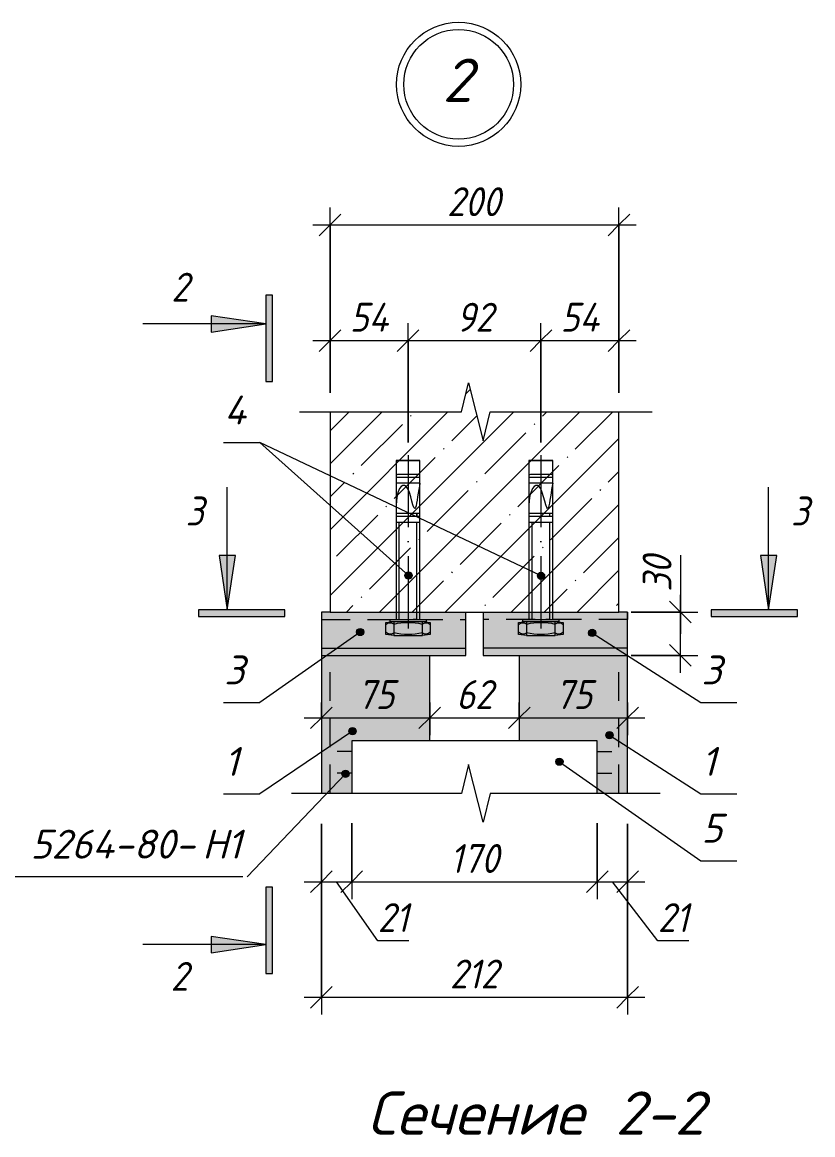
# Model space of a CAD drawing. Header units: millimetres. Extents: x -508 to 38670, y -99 to 8560.
# Drawn here: x 17971 to 18519, y 3979 to 4749 of the extents above; entities that cross this region are included whole.
import ezdxf

# ---------------------------------------------------------------- set-up
doc = ezdxf.new("R2010")
doc.units = ezdxf.units.MM
for name, pattern in [('200_ШТРИХ_ш1п0_6_', [32, 20, -12]), ('50_200_ШТРИХ_1Т_ш5_п1_п1_', [70, 50, -10, 0, -10]), ('IMPORT-Невидимая', [39.122222, 28.222222, -10.9])]:
    doc.linetypes.add(name, pattern=pattern)
for name, color, linetype, lineweight in [('A-ANNO-DIMS', 7, 'Continuous', 9), ('A-ANNO-DIMS-10', 7, 'Continuous', 9), ('A-ANNO-NOTE', 7, 'Continuous', 9), ('A-DETL', 7, 'Continuous', 9), ('A-DETL-1', 7, 'Continuous', 5), ('A-DETL-2', 7, '200_ШТРИХ_ш1п0_6_', 5), ('A-DETL-3', 7, 'Continuous', 20), ('A-DETL-4', 7, '50_200_ШТРИХ_1Т_ш5_п1_п1_', 5), ('A-DETL-5', 7, 'IMPORT-Невидимая', 5), ('A-DETL-GENF', 7, 'Continuous', 9), ('A-DETL-GENF-1', 7, 'Continuous', 5), ('G-ANNO-TEXT', 7, 'Continuous', 9)]:
    doc.layers.add(name, color=color, linetype=linetype, lineweight=lineweight)
doc.layers.add('A-DETL-GENF-2', color=7, linetype='Continuous', lineweight=9, true_color=0xffffff)
doc.styles.add('ISOCPEUR_B_I', font='', dxfattribs={"height": 30})
doc.styles.add('ISOCPEUR_I_2', font='isocpeui.ttf', dxfattribs={"width": 0.9, "height": 20})
doc.styles.add('ISOCPEUR_I_4', font='isocpeui.ttf', dxfattribs={"height": 20})
doc.styles.get('ISOCPEUR_B_I').set_extended_font_data('ISOCPEUR', italic=True, bold=True)
doc.dimstyles.new('ISO-2_0_0_9К_СРЕДНИЙ_1', dxfattribs={"dimscale": 304.8, "dimtxt": 19.919624, "dimasz": 0.049213, "dimexe": 0.03937, "dimexo": 0, "dimgap": 0, "dimtad": 1, "dimdec": 0, "dimzin": 0, "dimdsep": 46, "dimtxsty": 'ISOCPEUR_I_2', "dimblk1": 'OBLIQUE', "dimblk2": 'OBLIQUE', "dimsah": 1, "dimcen": 0.09, "dimdle": 0.03937, "dimazin": 0, "dimtfac": 1, "dimtdec": 4, "dimtix": 1, "dimtmove": 0, "dimatfit": 3, "dimfxl": 1, "dimtvp": 1, "dimtolj": 1, "dimtzin": 0, "dimarcsym": 2})
doc.dimstyles.new('ISO-2_0_0_9К_СРЕДНИЙ_2', dxfattribs={"dimscale": 304.8, "dimtxt": 19.919624, "dimasz": 0.049213, "dimexe": 0.03937, "dimexo": 0, "dimgap": 0, "dimtad": 1, "dimdec": 0, "dimzin": 0, "dimdsep": 46, "dimtxsty": 'ISOCPEUR_I_2', "dimblk1": 'OBLIQUE', "dimblk2": 'OBLIQUE', "dimsah": 1, "dimcen": 0.09, "dimdle": 0.03937, "dimazin": 0, "dimtfac": 1, "dimtdec": 4, "dimtix": 1, "dimtmove": 1, "dimatfit": 3, "dimfxl": 1, "dimtvp": 1, "dimtolj": 1, "dimtzin": 0, "dimarcsym": 2})

# ---------------------------------------------------------------- blocks, each defined once
blk = doc.blocks.new('DET_Линия разрыва - Линия разрыва-25057212-АР1_Фахверк из 2-х уголков Ф-18_2_Узлы 2 эт_ копия 1')
at = {"layer": 'A-DETL-GENF'}
for p, q in [((-5, 20), (-10, 0)), ((5, -20), (-5, 20)), ((-10, 0), (-127.72, 0)), ((10, 0), (5, -20)), ((127.72, 0), (10, 0))]:
    blk.add_line(p, q, dxfattribs=at)
blk = doc.blocks.new('DET_Линия разрыва - Линия разрыва-25057213-АР1_Фахверк из 2-х уголков Ф-18_2_Узлы 2 эт_ копия 1')
at = {"layer": 'A-DETL-GENF'}
for p, q in [((-5, 20), (-10, 0)), ((5, -20), (-5, 20)), ((-10, 0), (-122.1, 0)), ((10, 0), (5, -20)), ((122.1, 0), (10, 0))]:
    blk.add_line(p, q, dxfattribs=at)
blk = doc.blocks.new('DIMBLOCK307-АР1_Фахверк из 2-х уголков Ф-18_2_Узлы 2 эт_ копия 1')
at = {"layer": 'A-ANNO-DIMS-10'}
for p, q in [((18184.52, 4492.9), (18184.52, 4541.02)), ((18238.52, 4458.33), (18238.52, 4541.02)), ((18172.52, 4529.02), (18238.52, 4529.02)), ((18184.52, 4529.02), (18184.52, 4492.9)), ((18238.52, 4529.02), (18238.52, 4458.33))]:
    blk.add_line(p, q, dxfattribs=at)
at = {"layer": 'A-ANNO-DIMS-10', "lineweight": 20}
for p, q in [((18184.52, 4529.02), (18192.02, 4536.52)), ((18238.52, 4529.02), (18246.02, 4536.52)), ((18184.52, 4529.02), (18177.02, 4521.52)), ((18238.52, 4529.02), (18231.02, 4521.52))]:
    blk.add_line(p, q, dxfattribs=at)
at = {"layer": 'A-ANNO-DIMS-10', "color": 0, "insert": (18198.11, 4555.15), "char_height": 20, "width": 32.1779, "attachment_point": 1, "line_spacing_factor": 1.149209, "style": 'ISOCPEUR_I_2'}
blk.add_mtext('54', dxfattribs=at)
blk = doc.blocks.new('_Oblique')
at = {"color": 0, "linetype": 'ByBlock', "lineweight": -2}
blk.add_line((-0.5, -0.5), (0.5, 0.5), dxfattribs=at)
blk = doc.blocks.new('DIMBLOCK308-АР1_Фахверк из 2-х уголков Ф-18_2_Узлы 2 эт_ копия 1')
at = {"layer": 'A-ANNO-DIMS-10'}
for p, q in [((18238.52, 4458.33), (18238.52, 4541.02)), ((18330.52, 4458.33), (18330.52, 4541.02)), ((18238.52, 4529.02), (18330.52, 4529.02)), ((18238.52, 4529.02), (18238.52, 4458.33)), ((18330.52, 4529.02), (18330.52, 4458.33))]:
    blk.add_line(p, q, dxfattribs=at)
at = {"layer": 'A-ANNO-DIMS-10', "lineweight": 20}
for p, q in [((18238.52, 4529.02), (18246.02, 4536.52)), ((18330.52, 4529.02), (18338.02, 4536.52)), ((18238.52, 4529.02), (18231.02, 4521.52)), ((18330.52, 4529.02), (18323.02, 4521.52))]:
    blk.add_line(p, q, dxfattribs=at)
at = {"layer": 'A-ANNO-DIMS-10', "color": 0, "insert": (18271.88, 4555.15), "char_height": 20, "width": 30.3391, "attachment_point": 1, "line_spacing_factor": 1.149209, "style": 'ISOCPEUR_I_2'}
blk.add_mtext('92', dxfattribs=at)
blk = doc.blocks.new('DIMBLOCK309-АР1_Фахверк из 2-х уголков Ф-18_2_Узлы 2 эт_ копия 1')
at = {"layer": 'A-ANNO-DIMS-10'}
for p, q in [((18330.52, 4458.33), (18330.52, 4541.02)), ((18384.52, 4492.9), (18384.52, 4541.02)), ((18330.52, 4529.02), (18396.52, 4529.02)), ((18330.52, 4529.02), (18330.52, 4458.33)), ((18384.52, 4529.02), (18384.52, 4492.9))]:
    blk.add_line(p, q, dxfattribs=at)
at = {"layer": 'A-ANNO-DIMS-10', "lineweight": 20}
for p, q in [((18330.52, 4529.02), (18338.02, 4536.52)), ((18384.52, 4529.02), (18392.02, 4536.52)), ((18330.52, 4529.02), (18323.02, 4521.52)), ((18384.52, 4529.02), (18377.02, 4521.52))]:
    blk.add_line(p, q, dxfattribs=at)
at = {"layer": 'A-ANNO-DIMS-10', "color": 0, "insert": (18344.11, 4555.15), "char_height": 20, "width": 32.1779, "attachment_point": 1, "line_spacing_factor": 1.149209, "style": 'ISOCPEUR_I_2'}
blk.add_mtext('54', dxfattribs=at)
blk = doc.blocks.new('DIMBLOCK310-АР1_Фахверк из 2-х уголков Ф-18_2_Узлы 2 эт_ копия 1')
at = {"layer": 'A-ANNO-DIMS-10'}
for p, q in [((18253.52, 4278.34), (18253.52, 4255.73)), ((18253.52, 4267.73), (18253.52, 4278.34)), ((18315.52, 4278.34), (18315.52, 4255.73)), ((18315.52, 4267.73), (18315.52, 4278.34)), ((18241.52, 4267.73), (18327.52, 4267.73))]:
    blk.add_line(p, q, dxfattribs=at)
at = {"layer": 'A-ANNO-DIMS-10', "lineweight": 20}
for p, q in [((18253.52, 4267.73), (18261.02, 4275.23)), ((18315.52, 4267.73), (18323.02, 4275.23)), ((18253.52, 4267.73), (18246.02, 4260.23)), ((18315.52, 4267.73), (18308.02, 4260.23))]:
    blk.add_line(p, q, dxfattribs=at)
at = {"layer": 'A-ANNO-DIMS-10', "color": 0, "insert": (18271.88, 4293.86), "char_height": 20, "width": 30.3391, "attachment_point": 1, "line_spacing_factor": 1.149209, "style": 'ISOCPEUR_I_2'}
blk.add_mtext('62', dxfattribs=at)
blk = doc.blocks.new('DIMBLOCK311-АР1_Фахверк из 2-х уголков Ф-18_2_Узлы 2 эт_ копия 1')
at = {"layer": 'A-ANNO-DIMS-10'}
for p, q in [((18178.52, 4278.34), (18178.52, 4255.73)), ((18178.52, 4267.73), (18178.52, 4278.34)), ((18253.52, 4278.34), (18253.52, 4255.73)), ((18253.52, 4267.73), (18253.52, 4278.34)), ((18166.52, 4267.73), (18265.52, 4267.73))]:
    blk.add_line(p, q, dxfattribs=at)
at = {"layer": 'A-ANNO-DIMS-10', "lineweight": 20}
for p, q in [((18178.52, 4267.73), (18186.02, 4275.23)), ((18253.52, 4267.73), (18261.02, 4275.23)), ((18178.52, 4267.73), (18171.02, 4260.23)), ((18253.52, 4267.73), (18246.02, 4260.23))]:
    blk.add_line(p, q, dxfattribs=at)
at = {"layer": 'A-ANNO-DIMS-10', "color": 0, "insert": (18203.38, 4293.86), "char_height": 20, "width": 30.3391, "attachment_point": 1, "line_spacing_factor": 1.149209, "style": 'ISOCPEUR_I_2'}
blk.add_mtext('75', dxfattribs=at)
blk = doc.blocks.new('DIMBLOCK312-АР1_Фахверк из 2-х уголков Ф-18_2_Узлы 2 эт_ копия 1')
at = {"layer": 'A-ANNO-DIMS-10'}
for p, q in [((18315.52, 4278.34), (18315.52, 4255.73)), ((18315.52, 4267.73), (18315.52, 4278.34)), ((18390.52, 4278.34), (18390.52, 4255.73)), ((18390.52, 4267.73), (18390.52, 4278.34)), ((18303.52, 4267.73), (18402.52, 4267.73))]:
    blk.add_line(p, q, dxfattribs=at)
at = {"layer": 'A-ANNO-DIMS-10', "lineweight": 20}
for p, q in [((18315.52, 4267.73), (18323.02, 4275.23)), ((18390.52, 4267.73), (18398.02, 4275.23)), ((18315.52, 4267.73), (18308.02, 4260.23)), ((18390.52, 4267.73), (18383.02, 4260.23))]:
    blk.add_line(p, q, dxfattribs=at)
at = {"layer": 'A-ANNO-DIMS-10', "color": 0, "insert": (18340.38, 4293.86), "char_height": 20, "width": 30.3391, "attachment_point": 1, "line_spacing_factor": 1.149209, "style": 'ISOCPEUR_I_2'}
blk.add_mtext('75', dxfattribs=at)
blk = doc.blocks.new('DIMBLOCK313-АР1_Фахверк из 2-х уголков Ф-18_2_Узлы 2 эт_ копия 1')
at = {"layer": 'A-ANNO-DIMS-10'}
for p, q in [((18178.52, 4194.31), (18178.52, 4062.19)), ((18178.52, 4074.19), (18178.52, 4194.31)), ((18390.52, 4194.31), (18390.52, 4062.19)), ((18390.52, 4074.19), (18390.52, 4194.31)), ((18166.52, 4074.19), (18402.52, 4074.19))]:
    blk.add_line(p, q, dxfattribs=at)
at = {"layer": 'A-ANNO-DIMS-10', "lineweight": 20}
for p, q in [((18178.52, 4074.19), (18186.02, 4081.69)), ((18390.52, 4074.19), (18398.02, 4081.69)), ((18178.52, 4074.19), (18171.02, 4066.69)), ((18390.52, 4074.19), (18383.02, 4066.69))]:
    blk.add_line(p, q, dxfattribs=at)
at = {"layer": 'A-ANNO-DIMS-10', "color": 0, "insert": (18267.47, 4100.32), "char_height": 20, "width": 40.9118, "attachment_point": 1, "line_spacing_factor": 1.149209, "style": 'ISOCPEUR_I_2'}
blk.add_mtext('212', dxfattribs=at)
blk = doc.blocks.new('DIMBLOCK314-АР1_Фахверк из 2-х уголков Ф-18_2_Узлы 2 эт_ копия 1')
at = {"layer": 'A-ANNO-DIMS-10'}
for p, q in [((18427.1, 4380.29), (18427.1, 4355)), ((18427.1, 4355), (18427.1, 4325.91)), ((18427.1, 4298.91), (18427.1, 4352.91)), ((18393.12, 4340.91), (18439.1, 4340.91)), ((18427.1, 4340.91), (18393.12, 4340.91)), ((18393.12, 4310.91), (18439.1, 4310.91)), ((18427.1, 4310.91), (18393.12, 4310.91))]:
    blk.add_line(p, q, dxfattribs=at)
at = {"layer": 'A-ANNO-DIMS-10', "lineweight": 20}
for p, q in [((18427.1, 4340.91), (18419.6, 4348.41)), ((18427.1, 4340.91), (18434.6, 4333.41)), ((18427.1, 4310.91), (18419.6, 4318.41)), ((18427.1, 4310.91), (18434.6, 4303.41))]:
    blk.add_line(p, q, dxfattribs=at)
at = {"layer": 'A-ANNO-DIMS-10', "color": 0, "insert": (18400.98, 4355), "char_height": 20, "width": 30.3391, "attachment_point": 1, "rotation": 90, "line_spacing_factor": 1.149209, "style": 'ISOCPEUR_I_2'}
blk.add_mtext('30', dxfattribs=at)
blk = doc.blocks.new('_AT__Текстовая выноска1 - _AT__Текстовая выноска-30601245-АР1_Фахверк из 2-х уголков Ф-18_2_Узлы 2 эт_ копия 1')
at = {"layer": 'A-ANNO-NOTE'}
blk.add_line((0, 0), (2.5, 0), dxfattribs=at)
blk = doc.blocks.new('DIMBLOCK315-АР1_Фахверк из 2-х уголков Ф-18_2_Узлы 2 эт_ копия 1')
at = {"layer": 'A-ANNO-DIMS-10'}
for p, q in [((18184.52, 4510.87), (18184.52, 4621.02)), ((18384.52, 4510.87), (18384.52, 4621.02)), ((18172.52, 4609.02), (18396.52, 4609.02)), ((18184.52, 4609.02), (18184.52, 4510.87)), ((18384.52, 4609.02), (18384.52, 4510.87))]:
    blk.add_line(p, q, dxfattribs=at)
at = {"layer": 'A-ANNO-DIMS-10', "lineweight": 20}
for p, q in [((18184.52, 4609.02), (18192.02, 4616.52)), ((18384.52, 4609.02), (18392.02, 4616.52)), ((18184.52, 4609.02), (18177.02, 4601.52)), ((18384.52, 4609.02), (18377.02, 4601.52))]:
    blk.add_line(p, q, dxfattribs=at)
at = {"layer": 'A-ANNO-DIMS-10', "color": 0, "insert": (18265.55, 4635.15), "char_height": 20, "width": 45.5087, "attachment_point": 1, "line_spacing_factor": 1.149209, "style": 'ISOCPEUR_I_2'}
blk.add_mtext('200', dxfattribs=at)
blk = doc.blocks.new('_AT__Текстовая выноска 2_0 - _AT__Текстовая выноска 2_0-30620700-АР1_Фахверк из 2-х уголков Ф-18_2_Узлы 2 эт_ копия 1')
at = {"layer": 'A-ANNO-NOTE'}
blk.add_line((0, 0), (23, 0), dxfattribs=at)
blk = doc.blocks.new('DIMBLOCK316-АР1_Фахверк из 2-х уголков Ф-18_2_Узлы 2 эт_ копия 1')
at = {"layer": 'A-ANNO-DIMS-10'}
for p, q in [((18178.52, 4194.31), (18178.52, 4142.19)), ((18178.52, 4154.19), (18178.52, 4194.31)), ((18199.52, 4194.89), (18199.52, 4142.19)), ((18199.52, 4154.19), (18199.52, 4194.89)), ((18166.52, 4154.19), (18199.52, 4154.19)), ((18217.5, 4113.26), (18189.02, 4154.19)), ((18238.95, 4113.26), (18217.5, 4113.26))]:
    blk.add_line(p, q, dxfattribs=at)
at = {"layer": 'A-ANNO-DIMS-10', "lineweight": 20}
for p, q in [((18178.52, 4154.19), (18186.02, 4161.69)), ((18199.52, 4154.19), (18207.02, 4161.69)), ((18178.52, 4154.19), (18171.02, 4146.69)), ((18199.52, 4154.19), (18192.02, 4146.69))]:
    blk.add_line(p, q, dxfattribs=at)
at = {"layer": 'A-ANNO-DIMS-10', "color": 0, "insert": (18217.5, 4139.39), "char_height": 20, "width": 25.7423, "attachment_point": 1, "line_spacing_factor": 1.149209, "style": 'ISOCPEUR_I_2'}
blk.add_mtext('21', dxfattribs=at)
blk = doc.blocks.new('DIMBLOCK317-АР1_Фахверк из 2-х уголков Ф-18_2_Узлы 2 эт_ копия 1')
at = {"layer": 'A-ANNO-DIMS-10'}
for p, q in [((18199.52, 4194.89), (18199.52, 4142.19)), ((18199.52, 4154.19), (18199.52, 4194.89)), ((18369.52, 4194.89), (18369.52, 4142.19)), ((18369.52, 4154.19), (18369.52, 4194.89)), ((18199.52, 4154.19), (18369.52, 4154.19))]:
    blk.add_line(p, q, dxfattribs=at)
at = {"layer": 'A-ANNO-DIMS-10', "lineweight": 20}
for p, q in [((18199.52, 4154.19), (18207.02, 4161.69)), ((18369.52, 4154.19), (18377.02, 4161.69)), ((18199.52, 4154.19), (18192.02, 4146.69)), ((18369.52, 4154.19), (18362.02, 4146.69))]:
    blk.add_line(p, q, dxfattribs=at)
at = {"layer": 'A-ANNO-DIMS-10', "color": 0, "insert": (18267.47, 4180.32), "char_height": 20, "width": 40.9118, "attachment_point": 1, "line_spacing_factor": 1.149209, "style": 'ISOCPEUR_I_2'}
blk.add_mtext('170', dxfattribs=at)
blk = doc.blocks.new('DIMBLOCK318-АР1_Фахверк из 2-х уголков Ф-18_2_Узлы 2 эт_ копия 1')
at = {"layer": 'A-ANNO-DIMS-10'}
for p, q in [((18369.52, 4194.89), (18369.52, 4142.19)), ((18369.52, 4154.19), (18369.52, 4194.89)), ((18390.52, 4194.31), (18390.52, 4142.19)), ((18390.52, 4154.19), (18390.52, 4194.31)), ((18369.52, 4154.19), (18402.52, 4154.19)), ((18411.51, 4113.26), (18380.02, 4154.19)), ((18432.96, 4113.26), (18411.51, 4113.26))]:
    blk.add_line(p, q, dxfattribs=at)
at = {"layer": 'A-ANNO-DIMS-10', "lineweight": 20}
for p, q in [((18369.52, 4154.19), (18377.02, 4161.69)), ((18390.52, 4154.19), (18398.02, 4161.69)), ((18369.52, 4154.19), (18362.02, 4146.69)), ((18390.52, 4154.19), (18383.02, 4146.69))]:
    blk.add_line(p, q, dxfattribs=at)
at = {"layer": 'A-ANNO-DIMS-10', "color": 0, "insert": (18411.51, 4139.39), "char_height": 20, "width": 25.7423, "attachment_point": 1, "line_spacing_factor": 1.149209, "style": 'ISOCPEUR_I_2'}
blk.add_mtext('21', dxfattribs=at)

msp = doc.modelspace()

# ---------------------------------------------------------------- hatches: boundary and pattern name
at = {"layer": 'A-ANNO-NOTE'}
h = msp.add_hatch(color=256, dxfattribs=at)
edge = h.paths.add_edge_path(flags=0)
edge.add_arc((18238.81, 4366.27), 2.5, 0, 360)
h = msp.add_hatch(color=256, dxfattribs=at)
edge = h.paths.add_edge_path(flags=0)
edge.add_arc((18330.61, 4366.02), 2.5, 0, 360)
h = msp.add_hatch(color=256, dxfattribs=at)
edge = h.paths.add_edge_path(flags=0)
edge.add_arc((18205.33, 4327.14), 2.5, 0, 360)
h = msp.add_hatch(color=256, dxfattribs=at)
edge = h.paths.add_edge_path(flags=0)
edge.add_arc((18366.04, 4326.52), 2.5, 0, 360)
h = msp.add_hatch(color=256, dxfattribs=at)
edge = h.paths.add_edge_path(flags=0)
edge.add_arc((18200.04, 4258.48), 2.5, 0, 360)
h = msp.add_hatch(color=256, dxfattribs=at)
edge = h.paths.add_edge_path(flags=0)
edge.add_arc((18378.02, 4255.73), 2.5, 0, 360)
h = msp.add_hatch(color=256, dxfattribs=at)
edge = h.paths.add_edge_path(flags=0)
edge.add_arc((18343.32, 4237.36), 2.5, 0, 360)
h = msp.add_hatch(color=256, dxfattribs=at)
edge = h.paths.add_edge_path(flags=0)
edge.add_arc((18195.23, 4229.01), 2.5, 0, 360)
at = {"layer": 'A-DETL-GENF'}
for points in [[(18144.59, 4500.59), (18144.59, 4560.46), (18139.91, 4560.46), (18139.91, 4500.59)], [(18102.19, 4534.81), (18139.91, 4540.46), (18102.19, 4546.12), (18102.19, 4540.46)], [(18113.33, 4342.51), (18118.99, 4380.23), (18107.68, 4380.23)], [(18488.2, 4342.51), (18493.86, 4380.23), (18482.54, 4380.23)], [(18153.21, 4337.83), (18153.21, 4342.51), (18093.33, 4342.51), (18093.33, 4337.83), (18113.33, 4337.83)], [(18508.2, 4337.83), (18508.2, 4342.51), (18448.32, 4342.51), (18448.32, 4337.83), (18488.2, 4337.83)], [(18139.91, 4090.69), (18144.59, 4090.69), (18144.59, 4150.57), (18139.91, 4150.57), (18139.91, 4105.03)], [(18102.19, 4105.03), (18139.91, 4110.69), (18102.19, 4116.35), (18102.19, 4110.69)]]:
    msp.add_hatch(color=256, dxfattribs=at).paths.add_polyline_path(points, flags=0)
at = {"layer": 'A-DETL-GENF-1'}
h = msp.add_hatch(dxfattribs=at)
h.set_pattern_fill('FP_14', color=256, style=0, pattern_type=2)
h.set_pattern_definition([(45, (12326.678, 0), (-22.80985, 22.80985), []), (45, (12349.488, 0), (-22.80985, 22.80985), [40.323, -8.065, 0.671, -7.394])])
h.paths.add_polyline_path([(18295.43, 4340.91), (18384.52, 4340.91), (18384.52, 4479.66), (18295.43, 4479.66), (18290.43, 4459.66), (18280.43, 4499.66), (18275.43, 4479.66), (18184.52, 4479.66), (18184.52, 4340.91), (18290.52, 4340.91)], flags=0)
at = {"layer": 'A-DETL-GENF-2'}
for points in [[(18278.52, 4310.91), (18278.52, 4340.91), (18178.52, 4340.91), (18178.52, 4310.91), (18253.52, 4310.91)], [(18290.52, 4310.91), (18390.52, 4310.91), (18390.52, 4340.91), (18290.52, 4340.91)], [(18199.52, 4215.41), (18199.52, 4251.91), (18253.52, 4251.91), (18253.52, 4310.91), (18178.52, 4310.91), (18178.52, 4215.41)], [(18369.52, 4215.41), (18390.52, 4215.41), (18390.52, 4310.91), (18315.52, 4310.91), (18315.52, 4251.91), (18369.52, 4251.91), (18369.52, 4224.82)]]:
    msp.add_hatch(color=256, dxfattribs=at).paths.add_polyline_path(points, flags=0)

# ---------------------------------------------------------------- linework, layer by layer
at = {"layer": 'A-ANNO-NOTE'}
for p, q in [((18330.61, 4366.02), (18135.78, 4458.38)), ((18238.81, 4366.27), (18135.78, 4458.38)), ((18205.33, 4327.14), (18135.78, 4278.37)), ((18366.04, 4326.52), (18441.25, 4278.37)), ((18200.04, 4258.48), (18135.78, 4215.02)), ((18378.02, 4255.73), (18441.25, 4215.02)), ((18343.32, 4237.36), (18441.25, 4168.75)), ((18195.23, 4229.01), (18127.02, 4157.73))]:
    msp.add_line(p, q, dxfattribs=at)
for centre in [(18238.81, 4366.27), (18330.61, 4366.02), (18205.33, 4327.14), (18366.04, 4326.52), (18200.04, 4258.48), (18378.02, 4255.73), (18343.32, 4237.36), (18195.23, 4229.01)]:
    msp.add_circle(centre, 2.5, dxfattribs=at)
at = {"layer": 'A-DETL'}
for p, q in [((18184.52, 4340.91), (18178.52, 4340.91)), ((18178.52, 4340.91), (18178.52, 4310.91)), ((18278.52, 4310.91), (18278.52, 4340.91)), ((18290.52, 4340.91), (18290.52, 4310.91)), ((18390.52, 4340.91), (18384.52, 4340.91)), ((18390.52, 4310.91), (18390.52, 4340.91)), ((18178.52, 4315.91), (18278.52, 4315.91)), ((18390.52, 4315.91), (18290.52, 4315.91)), ((18178.52, 4310.91), (18178.52, 4215.41)), ((18178.52, 4310.91), (18278.52, 4310.91)), ((18253.52, 4251.91), (18253.52, 4310.91)), ((18290.52, 4310.91), (18390.52, 4310.91)), ((18315.52, 4310.91), (18315.52, 4251.91)), ((18390.52, 4215.41), (18390.52, 4310.91)), ((18369.52, 4251.91), (18199.52, 4251.91)), ((18199.52, 4251.91), (18199.52, 4215.41)), ((18369.52, 4215.41), (18369.52, 4251.91))]:
    msp.add_line(p, q, dxfattribs=at)
at = {"layer": 'A-DETL-1'}
for p, q in [((18139.91, 4560.46), (18139.91, 4540.46)), ((18144.59, 4560.46), (18139.91, 4560.46)), ((18144.59, 4500.59), (18144.59, 4560.46)), ((18102.19, 4546.12), (18102.19, 4534.81)), ((18139.91, 4540.46), (18102.19, 4546.12)), ((18139.91, 4540.46), (18054.91, 4540.46)), ((18102.19, 4534.81), (18139.91, 4540.46)), ((18139.91, 4540.46), (18139.91, 4500.59)), ((18139.91, 4500.59), (18144.59, 4500.59)), ((18230.25, 4445.91), (18246.78, 4445.91)), ((18246.78, 4445.91), (18230.25, 4445.91)), ((18230.25, 4445.91), (18230.25, 4335.91)), ((18246.78, 4335.91), (18246.78, 4445.91)), ((18322.25, 4445.91), (18338.78, 4445.91)), ((18338.78, 4445.91), (18322.25, 4445.91)), ((18322.25, 4445.91), (18322.25, 4335.91)), ((18338.78, 4335.91), (18338.78, 4445.91)), ((18246.78, 4434.26), (18230.25, 4434.26)), ((18246.78, 4430.13), (18230.25, 4430.13)), ((18245.81, 4436.33), (18231.22, 4436.33)), ((18338.78, 4434.26), (18322.25, 4434.26)), ((18338.78, 4430.13), (18322.25, 4430.13)), ((18337.81, 4436.33), (18323.22, 4436.33)), ((18113.33, 4342.51), (18113.33, 4427.51)), ((18488.2, 4342.51), (18488.2, 4427.51)), ((18246.78, 4409.17), (18230.25, 4409.17)), ((18246.78, 4407.1), (18230.25, 4407.1)), ((18244.63, 4407.1), (18244.63, 4409.17)), ((18244.72, 4407.1), (18244.72, 4409.17)), ((18338.78, 4409.17), (18322.25, 4409.17)), ((18338.78, 4407.1), (18322.25, 4407.1)), ((18336.63, 4407.1), (18336.63, 4409.17)), ((18336.72, 4407.1), (18336.72, 4409.17)), ((18246.78, 4402.97), (18230.25, 4402.97)), ((18232.36, 4335.91), (18232.36, 4402.97)), ((18244.67, 4335.91), (18244.67, 4402.97)), ((18338.78, 4402.97), (18322.25, 4402.97)), ((18324.36, 4335.91), (18324.36, 4402.97)), ((18336.67, 4335.91), (18336.67, 4402.97)), ((18107.68, 4380.23), (18113.33, 4342.51)), ((18118.99, 4380.23), (18107.68, 4380.23)), ((18113.33, 4342.51), (18118.99, 4380.23)), ((18493.86, 4380.23), (18482.54, 4380.23)), ((18482.54, 4380.23), (18488.2, 4342.51)), ((18488.2, 4342.51), (18493.86, 4380.23)), ((18093.33, 4342.51), (18093.33, 4337.83)), ((18113.33, 4342.51), (18093.33, 4342.51)), ((18093.33, 4337.83), (18153.21, 4337.83)), ((18153.21, 4342.51), (18113.33, 4342.51)), ((18153.21, 4337.83), (18153.21, 4342.51)), ((18488.2, 4342.51), (18448.32, 4342.51)), ((18448.32, 4342.51), (18448.32, 4337.83)), ((18448.32, 4337.83), (18508.2, 4337.83)), ((18508.2, 4342.51), (18488.2, 4342.51)), ((18508.2, 4337.83), (18508.2, 4342.51)), ((18223.11, 4333.71), (18228.6, 4334.48)), ((18223.11, 4325.51), (18223.11, 4333.71)), ((18225.84, 4335.91), (18225.84, 4334.48)), ((18225.84, 4335.91), (18251.19, 4335.91)), ((18225.84, 4334.48), (18251.19, 4334.48)), ((18228.6, 4334.48), (18228.6, 4324.73)), ((18228.6, 4334.48), (18248.44, 4334.48)), ((18244.06, 4335.91), (18242.02, 4335.91)), ((18248.44, 4324.73), (18248.44, 4334.48)), ((18248.44, 4334.48), (18253.92, 4333.71)), ((18251.19, 4334.48), (18251.19, 4335.91)), ((18253.92, 4333.71), (18253.92, 4325.51)), ((18315.11, 4333.71), (18320.6, 4334.48)), ((18315.11, 4325.51), (18315.11, 4333.71)), ((18317.84, 4335.91), (18317.84, 4334.48)), ((18317.84, 4335.91), (18343.19, 4335.91)), ((18317.84, 4334.48), (18343.19, 4334.48)), ((18320.6, 4334.48), (18320.6, 4324.73)), ((18320.6, 4334.48), (18340.44, 4334.48)), ((18336.06, 4335.91), (18334.02, 4335.91)), ((18340.44, 4324.73), (18340.44, 4334.48)), ((18340.44, 4334.48), (18345.92, 4333.71)), ((18343.19, 4334.48), (18343.19, 4335.91)), ((18345.92, 4333.71), (18345.92, 4325.51)), ((18228.6, 4324.74), (18223.11, 4325.51)), ((18228.6, 4324.73), (18248.44, 4324.73)), ((18253.92, 4325.51), (18248.44, 4324.74)), ((18320.6, 4324.74), (18315.11, 4325.51)), ((18320.6, 4324.73), (18340.44, 4324.73)), ((18345.92, 4325.51), (18340.44, 4324.74)), ((18199.52, 4244.41), (18189.52, 4244.41)), ((18369.52, 4244.41), (18379.52, 4244.41)), ((18199.52, 4229.41), (18189.52, 4229.41)), ((18369.52, 4229.41), (18379.52, 4229.41)), ((18144.59, 4150.57), (18139.91, 4150.57)), ((18139.91, 4150.57), (18139.91, 4110.69)), ((18144.59, 4090.69), (18144.59, 4150.57)), ((18139.91, 4110.69), (18102.19, 4116.35)), ((18102.19, 4116.35), (18102.19, 4105.03)), ((18139.91, 4110.69), (18054.91, 4110.69)), ((18102.19, 4105.03), (18139.91, 4110.69)), ((18139.91, 4110.69), (18139.91, 4090.69)), ((18139.91, 4090.69), (18144.59, 4090.69))]:
    msp.add_line(p, q, dxfattribs=at)
for radius in [43, 38]:
    msp.add_circle((18273.52, 4706.41), radius, dxfattribs=at)
for centre, radius, start, end in [((18231.43, 4434.97), 1.38, 98.72345, 149.10051), ((18245.6, 4434.97), 1.38, 30.89949, 81.27655), ((18323.43, 4434.97), 1.38, 98.72345, 149.10051), ((18337.6, 4434.97), 1.38, 30.89949, 81.27655), ((18226.24, 4329.17), 4.23, 56.08031, 137.7236), ((18238.52, 4290.75), 42.85, 76.6145, 103.3855), ((18250.8, 4329.17), 4.23, 42.2764, 123.91969), ((18318.24, 4329.17), 4.23, 56.08031, 137.7236), ((18330.52, 4290.75), 42.85, 76.6145, 103.3855), ((18342.8, 4329.17), 4.23, 42.2764, 123.91969), ((18226.24, 4330.03), 4.23, 222.2764, 303.91969), ((18238.52, 4368.45), 42.85, 256.6145, 283.3855), ((18250.8, 4330.03), 4.23, 236.08031, 317.7236), ((18318.24, 4330.03), 4.23, 222.2764, 303.91969), ((18330.52, 4368.45), 42.85, 256.6145, 283.3855), ((18342.8, 4330.03), 4.23, 236.08031, 317.7236)]:
    msp.add_arc(centre, radius, start, end, dxfattribs=at)
for points in [[(18246.78, 4430.13), (18245.6, 4425.41), (18243.14, 4399.96), (18239.38, 4437.43), (18230.25, 4425.44), (18230.25, 4414.44)], [(18338.78, 4430.13), (18337.6, 4425.41), (18335.14, 4399.96), (18331.38, 4437.43), (18322.25, 4425.44), (18322.25, 4414.44)]]:
    msp.add_open_spline(points, degree=3, knots=[3.947128, 3.947128, 3.947128, 3.947128, 10.095996, 20.129437, 28.583816, 28.583816, 28.583816, 28.583816], dxfattribs=at)
at = {"layer": 'A-DETL-2'}
for p, q in [((18178.52, 4335.91), (18278.52, 4335.91)), ((18390.52, 4335.91), (18290.52, 4335.91)), ((18184.52, 4215.41), (18184.52, 4310.91)), ((18384.52, 4215.41), (18384.52, 4310.91))]:
    msp.add_line(p, q, dxfattribs=at)
at = {"layer": 'A-DETL-3'}
for p, q in [((18184.52, 4479.66), (18184.52, 4340.91)), ((18384.52, 4340.91), (18384.52, 4479.66)), ((18184.52, 4340.91), (18384.52, 4340.91))]:
    msp.add_line(p, q, dxfattribs=at)
at = {"layer": 'A-DETL-4'}
for p, q in [((18238.52, 4449.73), (18238.52, 4319.73)), ((18330.52, 4449.73), (18330.52, 4319.73))]:
    msp.add_line(p, q, dxfattribs=at)
at = {"layer": 'A-DETL-5'}
for p, q in [((18178.52, 4340.91), (18178.52, 4335.91)), ((18390.52, 4340.91), (18390.52, 4335.91))]:
    msp.add_line(p, q, dxfattribs=at)

# ---------------------------------------------------------------- block references
at = {"layer": 'A-ANNO-NOTE', "xscale": 10, "yscale": 10, "zscale": 10}
for p in [(18110.78, 4458.38), (18110.78, 4278.37), (18441.25, 4278.37), (18110.78, 4215.02), (18441.25, 4215.02), (18441.25, 4168.75)]:
    msp.add_blockref('_AT__Текстовая выноска1 - _AT__Текстовая выноска-30601245-АР1_Фахверк из 2-х уголков Ф-18_2_Узлы 2 эт_ копия 1', p, dxfattribs=at)
at = {"layer": 'A-ANNO-NOTE', "xscale": 10, "yscale": 10, "zscale": 10, "rotation": 180}
msp.add_blockref('_AT__Текстовая выноска 2_0 - _AT__Текстовая выноска 2_0-30620700-АР1_Фахверк из 2-х уголков Ф-18_2_Узлы 2 эт_ копия 1', (18124.11, 4157.73), dxfattribs=at)
at = {"layer": 'A-DETL-GENF', "rotation": 180}
msp.add_blockref('DET_Линия разрыва - Линия разрыва-25057213-АР1_Фахверк из 2-х уголков Ф-18_2_Узлы 2 эт_ копия 1', (18285.43, 4479.66), dxfattribs=at)
at = {"layer": 'A-DETL-GENF'}
msp.add_blockref('DET_Линия разрыва - Линия разрыва-25057212-АР1_Фахверк из 2-х уголков Ф-18_2_Узлы 2 эт_ копия 1', (18285.48, 4215.41), dxfattribs=at)

# ---------------------------------------------------------------- texts
at = {"layer": 'A-ANNO-NOTE', "char_height": 20, "attachment_point": 1, "style": 'ISOCPEUR_I_4'}
for s, insert, width in [('\\fISOCPEUR|b0|i1|c204|p34|;4', (18111.19, 4490.91), 20.8439), ('\\fISOCPEUR|b0|i1|c204|p34|;3', (18111.19, 4310.89), 17.6371), ('\\fISOCPEUR|b0|i1|c204|p34|;3', (18441.66, 4310.89), 17.6371), ('\\fISOCPEUR|b0|i1|c204|p34|;1', (18111.19, 4247.54), 12.827), ('\\fISOCPEUR|b0|i1|c204|p34|;1', (18441.66, 4247.54), 12.827), ('\\fISOCPEUR|b0|i1|c204|p34|;5', (18441.66, 4201.28), 17.6371), (' 5264-80-', (17964.3, 4190.26), 159.5358), ('\\fISOCPEUR|b0|i1|c204|p34|;Н', (18095.93, 4190.26), 20.8439), ('\\fISOCPEUR|b0|i1|c204|p34|;1', (18113.13, 4190.26), 12.827)]:
    msp.add_mtext(s, dxfattribs=dict(at, insert=insert, width=width))
at = {"layer": 'G-ANNO-TEXT', "attachment_point": 1}
for s, insert, char_height, width, style in [('\\fISOCPEUR|b1|i1|c204|p34|;2', (18262.37, 4724.27), 30, 26.4557, 'ISOCPEUR_B_I'), ('\\fISOCPEUR|b0|i1|c204|p34|;\\W.9;2', (18074.53, 4575.95), 20, 15.8734, 'ISOCPEUR_I_2'), ('\\fISOCPEUR|b0|i1|c204|p34|;\\W.9;3', (18084.42, 4420.95), 20, 15.8734, 'ISOCPEUR_I_2'), ('\\fISOCPEUR|b0|i1|c204|p34|;\\W.9;3', (18503.66, 4420.95), 20, 15.8734, 'ISOCPEUR_I_2'), ('\\fISOCPEUR|b0|i1|c204|p34|;\\W.9;2', (18074.12, 4098.68), 20, 15.8734, 'ISOCPEUR_I_2'), ('Сечение', (18210.26, 4009.02), 30, 185.1898, 'ISOCPEUR_B_I'), (' 2-2', (18363.06, 4009.02), 30, 102.616, 'ISOCPEUR_B_I')]:
    msp.add_mtext(s, dxfattribs=dict(at, insert=insert, char_height=char_height, width=width, style=style))

# ---------------------------------------------------------------- dimensions: what is measured, and where the dimension line sits
at = {"layer": 'A-ANNO-DIMS'}
for base, p1, p2, override, picture, middle in [((18384.52, 4609.02), (18184.52, 4510.87), (18384.52, 4510.87), {"dimpost": '<>', "dimfxl": 200}, 'DIMBLOCK315-АР1_Фахверк из 2-х уголков Ф-18_2_Узлы 2 эт_ копия 1', (18284.52, 4619.02)), ((18238.52, 4529.02), (18184.52, 4492.9), (18238.52, 4458.33), {"dimpost": '<>', "dimfxl": 64.116422}, 'DIMBLOCK307-АР1_Фахверк из 2-х уголков Ф-18_2_Узлы 2 эт_ копия 1', (18211.52, 4539.02)), ((18330.52, 4529.02), (18238.52, 4458.33), (18330.52, 4458.33), {"dimpost": '<>', "dimfxl": 92}, 'DIMBLOCK308-АР1_Фахверк из 2-х уголков Ф-18_2_Узлы 2 эт_ копия 1', (18284.52, 4539.02)), ((18384.52, 4529.02), (18330.52, 4458.33), (18384.52, 4492.9), {"dimpost": '<>', "dimfxl": 64.116422}, 'DIMBLOCK309-АР1_Фахверк из 2-х уголков Ф-18_2_Узлы 2 эт_ копия 1', (18357.52, 4539.02)), ((18253.52, 4267.73), (18178.52, 4278.34), (18253.52, 4278.34), {"dimpost": '<>', "dimfxl": 75}, 'DIMBLOCK311-АР1_Фахверк из 2-х уголков Ф-18_2_Узлы 2 эт_ копия 1', (18216.02, 4277.86)), ((18315.52, 4267.73), (18253.52, 4278.34), (18315.52, 4278.34), {"dimpost": '<>', "dimfxl": 62}, 'DIMBLOCK310-АР1_Фахверк из 2-х уголков Ф-18_2_Узлы 2 эт_ копия 1', (18284.52, 4277.73)), ((18390.52, 4267.73), (18315.52, 4278.34), (18390.52, 4278.34), {"dimpost": '<>', "dimfxl": 75}, 'DIMBLOCK312-АР1_Фахверк из 2-х уголков Ф-18_2_Узлы 2 эт_ копия 1', (18353.02, 4277.86)), ((18390.52, 4074.19), (18178.52, 4194.31), (18390.52, 4194.31), {"dimpost": '<>', "dimfxl": 212}, 'DIMBLOCK313-АР1_Фахверк из 2-х уголков Ф-18_2_Узлы 2 эт_ копия 1', (18284.52, 4084.19)), ((18369.52, 4154.19), (18199.52, 4194.89), (18369.52, 4194.89), {"dimpost": '<>', "dimfxl": 170}, 'DIMBLOCK317-АР1_Фахверк из 2-х уголков Ф-18_2_Узлы 2 эт_ копия 1', (18284.52, 4164.32))]:
    dim = msp.add_linear_dim(base=base, p1=p1, p2=p2, dimstyle='ISO-2_0_0_9К_СРЕДНИЙ_1', override=override, dxfattribs=at)
    dim.commit()
    dim.dimension.update_dxf_attribs({"geometry": picture, "text_midpoint": middle})
dim = msp.add_linear_dim(base=(18427.1, 4340.91), p1=(18393.12, 4310.91), p2=(18393.12, 4340.91), angle=90, dimstyle='ISO-2_0_0_9К_СРЕДНИЙ_2', override={"dimpost": '<>', "dimfxl": 30}, dxfattribs=at)
dim.commit()
dim.dimension.update_dxf_attribs({"geometry": 'DIMBLOCK314-АР1_Фахверк из 2-х уголков Ф-18_2_Узлы 2 эт_ копия 1', "text_midpoint": (18414.31, 4370.17), "dimtype": 160, "text_rotation": 90})
for base, p1, p2, picture, middle in [((18199.52, 4154.19), (18178.52, 4194.31), (18199.52, 4194.89), 'DIMBLOCK316-АР1_Фахверк из 2-х уголков Ф-18_2_Узлы 2 эт_ копия 1', (18230.37, 4126.06)), ((18390.52, 4154.19), (18369.52, 4194.89), (18390.52, 4194.31), 'DIMBLOCK318-АР1_Фахверк из 2-х уголков Ф-18_2_Узлы 2 эт_ копия 1', (18424.38, 4126.06))]:
    dim = msp.add_linear_dim(base=base, p1=p1, p2=p2, dimstyle='ISO-2_0_0_9К_СРЕДНИЙ_2', override={"dimpost": '<>', "dimfxl": 21.00782}, dxfattribs=at)
    dim.commit()
    dim.dimension.update_dxf_attribs({"geometry": picture, "text_midpoint": middle, "dimtype": 160})

doc.saveas('drawing.dxf')
